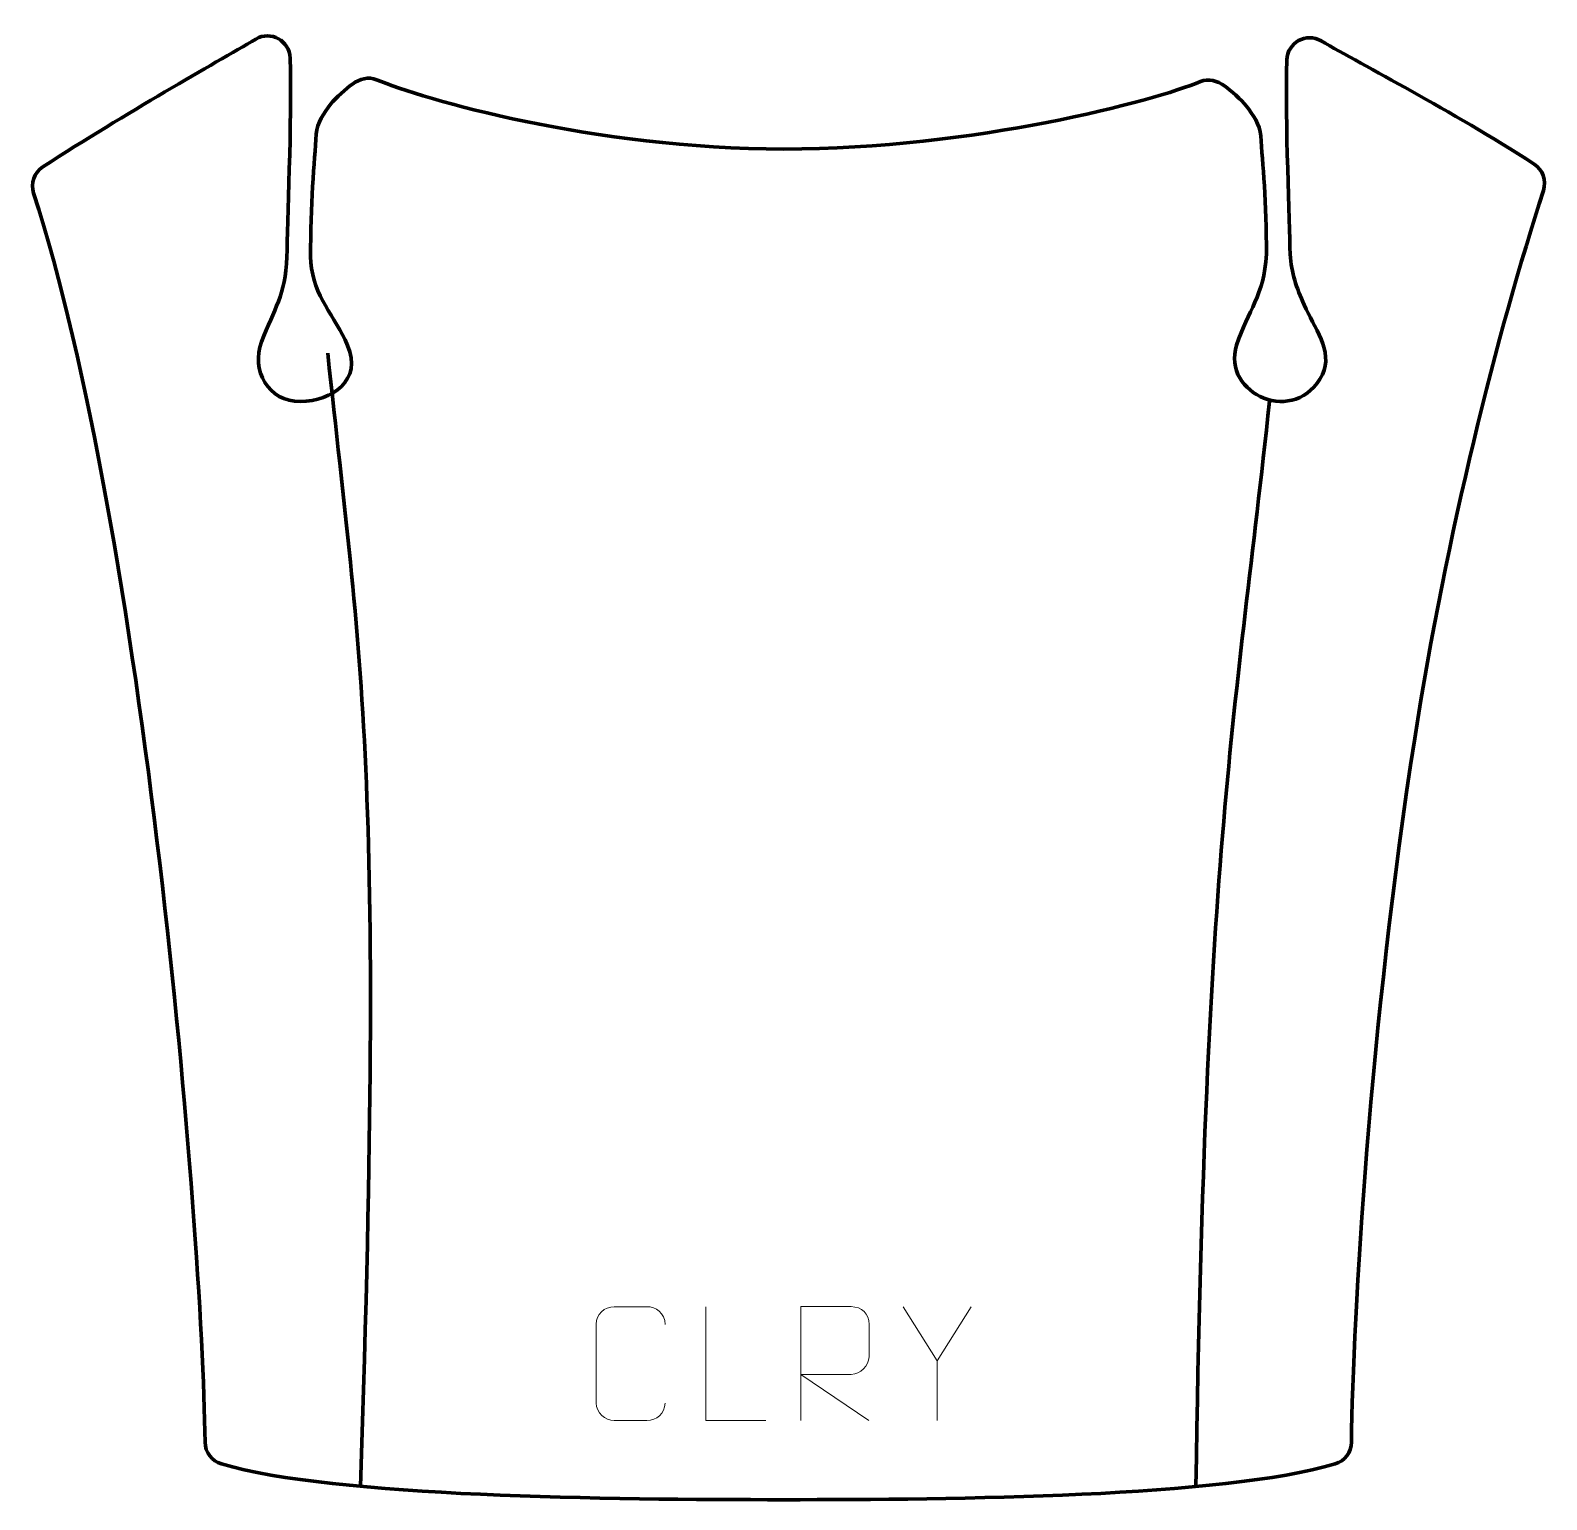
# Model space of a CAD drawing. Header units: millimetres. Extents: x -166 to 166, y -160 to 162.
import ezdxf

# ---------------------------------------------------------------- set-up
doc = ezdxf.new("R2010")
doc.units = ezdxf.units.MM
doc.header["$MEASUREMENT"] = 0
doc.layers.add('layer 1', color=7, linetype='Continuous')
doc.layers.add('layer 2', color=7, linetype='Continuous')

msp = doc.modelspace()

# ---------------------------------------------------------------- linework, layer by layer
at = {"layer": 'layer 1', "color": 12, "lineweight": 200}
msp.add_open_spline([(-1, 135.6932), (40.8578, 135.6932), (80.3393, 146.3161), (90.307, 150.4859), (90.307, 150.4859), (92.1058, 151.2384), (94.0119, 150.6676), (95.6057, 149.5394), (95.6057, 149.5394), (96.9495, 148.5876), (99.3349, 146.4314), (100.3139, 145.1759), (100.3139, 145.1759), (101.8718, 143.1781), (103.3122, 141.0957), (103.5122, 138.5631), (103.5122, 138.5631), (103.9796, 132.6311), (104.7705, 123.9285), (104.7705, 112.6184), (104.7705, 112.6184), (104.2737, 103.2922), (100.7152, 100.5238), (98.2333, 92.6993), (98.2333, 92.6993), (94.8047, 81.8906), (111.3715, 74.6652), (117.0497, 86.2817), (117.0497, 86.2817), (119.4901, 91.274), (115.1577, 96.726), (113.0395, 101.4942), (113.0395, 101.4942), (111.3407, 105.3183), (110.245, 108.422), (109.95, 112.6339), (109.95, 112.6339), (109.95, 119.7449), (108.8021, 141.4199), (109.2543, 155.2322), (109.2543, 155.2322), (109.3792, 159.0365), (113.4905, 161.3261), (116.7586, 159.4147), (116.7586, 159.4147), (126.2374, 153.8708), (144.8754, 144.3769), (163.4435, 132.4039), (163.4435, 132.4039), (165.3612, 131.1671), (166.2103, 128.7813), (165.503, 126.6011), (165.503, 126.6011), (155.4139, 95.5108), (144.2443, 51.1388), (137.2794, 6.4422), (137.2794, 6.4422), (127.4975, -56.3304), (123.7729, -119.7429), (123.4043, -147.9034), (123.4043, -147.9034), (123.3757, -150.1044), (121.9296, -152.0362), (119.8331, -152.6574), (119.8331, -152.6574), (95.2064, -159.9557), (36.6629, -160.5), (-1, -160.5), (-1, -160.5), (-38.6632, -160.5), (-99.7064, -159.9557), (-124.3331, -152.6574), (-124.3331, -152.6574), (-126.4297, -152.0362), (-127.8754, -150.1044), (-127.9043, -147.9034), (-127.9043, -147.9034), (-128.5358, -99.6914), (-141.2442, 51.2425), (-165.503, 125.9968), (-165.503, 125.9968), (-166.2103, 128.177), (-165.3612, 130.5628), (-163.4431, 131.7993), (-163.4431, 131.7993), (-144.8754, 143.7722), (-126.2374, 154.2684), (-116.7586, 159.8123), (-116.7586, 159.8123), (-113.4909, 161.7237), (-109.3792, 159.4341), (-109.2543, 155.6298), (-109.2543, 155.6298), (-108.8021, 141.8175), (-109.95, 119.1406), (-109.95, 112.0296), (-109.95, 112.0296), (-110.3497, 103.4615), (-112.7023, 100.8026), (-115.5284, 93.3928), (-115.5284, 93.3928), (-117.861, 87.2766), (-114.0612, 80.2152), (-107.0102, 80.3145), (-107.0102, 80.3145), (-100.0469, 80.4125), (-93.3632, 85.0081), (-96.6498, 92.6272), (-96.6498, 92.6272), (-99.4408, 99.0977), (-104.1691, 103.3832), (-104.687, 110.815), (-104.687, 110.815), (-104.687, 110.815), (-104.7705, 112.0137), (-104.7705, 112.0137), (-104.7705, 112.0137), (-104.7705, 123.3238), (-103.9796, 133.0287), (-103.5122, 138.9607), (-103.5122, 138.9607), (-103.3125, 141.4929), (-101.8721, 143.5754), (-100.3143, 145.5735), (-100.3143, 145.5735), (-99.3349, 146.829), (-96.9498, 148.9852), (-95.6057, 149.937), (-95.6057, 149.937), (-94.0122, 151.0652), (-92.1058, 151.636), (-90.307, 150.8835), (-90.307, 150.8835), (-80.3396, 146.7137), (-42.858, 135.6932), (-1, 135.6932)], degree=3, knots=[0, 0, 0, 0, 0.02857143, 0.02857143, 0.02857143, 0.02857143, 0.05714286, 0.05714286, 0.05714286, 0.05714286, 0.08571429, 0.08571429, 0.08571429, 0.08571429, 0.11428571, 0.11428571, 0.11428571, 0.11428571, 0.14285714, 0.14285714, 0.14285714, 0.14285714, 0.17142857, 0.17142857, 0.17142857, 0.17142857, 0.2, 0.2, 0.2, 0.2, 0.22857143, 0.22857143, 0.22857143, 0.22857143, 0.25714286, 0.25714286, 0.25714286, 0.25714286, 0.28571429, 0.28571429, 0.28571429, 0.28571429, 0.31428571, 0.31428571, 0.31428571, 0.31428571, 0.34285714, 0.34285714, 0.34285714, 0.34285714, 0.37142857, 0.37142857, 0.37142857, 0.37142857, 0.4, 0.4, 0.4, 0.4, 0.42857143, 0.42857143, 0.42857143, 0.42857143, 0.45714286, 0.45714286, 0.45714286, 0.45714286, 0.48571429, 0.48571429, 0.48571429, 0.48571429, 0.51428571, 0.51428571, 0.51428571, 0.51428571, 0.54285714, 0.54285714, 0.54285714, 0.54285714, 0.57142857, 0.57142857, 0.57142857, 0.57142857, 0.6, 0.6, 0.6, 0.6, 0.62857143, 0.62857143, 0.62857143, 0.62857143, 0.65714286, 0.65714286, 0.65714286, 0.65714286, 0.68571429, 0.68571429, 0.68571429, 0.68571429, 0.71428571, 0.71428571, 0.71428571, 0.71428571, 0.74285714, 0.74285714, 0.74285714, 0.74285714, 0.77142857, 0.77142857, 0.77142857, 0.77142857, 0.8, 0.8, 0.8, 0.8, 0.82857143, 0.82857143, 0.82857143, 0.82857143, 0.85714286, 0.85714286, 0.85714286, 0.85714286, 0.88571429, 0.88571429, 0.88571429, 0.88571429, 0.91428571, 0.91428571, 0.91428571, 0.91428571, 0.94285714, 0.94285714, 0.94285714, 0.94285714, 1, 1, 1, 1], dxfattribs=at)
at = {"layer": 'layer 1', "color": 250, "lineweight": 9}
for points, knots in [([(-27.041, -139.3092), (-27.1833, -141.6326), (-28.8909, -143.1122), (-31.0777, -143.123), (-31.0777, -143.123), (-33.4519, -143.1226), (-35.8261, -143.1226), (-38.1999, -143.123), (-38.1999, -143.123), (-40.1599, -143.2284), (-42.1678, -141.3439), (-42.1564, -139.3266), (-42.1564, -139.3266), (-42.156, -133.5565), (-42.156, -127.7868), (-42.1564, -122.0175), (-42.1564, -122.0175), (-42.1521, -119.8794), (-40.3737, -118.1602), (-38.1822, -118.1737), (-38.1822, -118.1737), (-35.8143, -118.1737), (-33.446, -118.1737), (-31.0777, -118.1737), (-31.0777, -118.1737), (-29.0957, -118.1382), (-27.0681, -119.6297), (-27.041, -122.0673)], [0, 0, 0, 0, 0.125, 0.125, 0.125, 0.125, 0.25, 0.25, 0.25, 0.25, 0.375, 0.375, 0.375, 0.375, 0.5, 0.5, 0.5, 0.5, 0.625, 0.625, 0.625, 0.625, 0.75, 0.75, 0.75, 0.75, 1, 1, 1, 1]), ([(-4.9685, -143.1273), (-4.9685, -143.1273), (-18.1527, -143.1273), (-18.1527, -143.1273), (-18.1527, -143.1273), (-18.1527, -143.1273), (-18.1527, -118.1737), (-18.1527, -118.1737)], [0, 0, 0, 0, 0.33333333, 0.33333333, 0.33333333, 0.33333333, 1, 1, 1, 1]), ([(2.7205, -143.1235), (2.7205, -143.1235), (2.7205, -118.17), (2.7205, -118.17), (2.7205, -118.17), (6.3805, -118.17), (10.0413, -118.17), (13.7018, -118.17), (13.7018, -118.17), (16.0693, -118.2077), (17.6548, -119.6977), (17.6507, -122.0641), (17.6507, -122.0641), (17.6503, -124.0996), (17.6503, -127.159), (17.6507, -129.195), (17.6507, -129.195), (17.6441, -131.0705), (15.7988, -133.0123), (13.7529, -133.0314), (13.7529, -133.0314), (13.7529, -133.0314), (2.7205, -133.0314), (2.7205, -133.0314), (2.7205, -133.0314), (2.7205, -133.0314), (17.6412, -143.1235), (17.6412, -143.1235)], [0, 0, 0, 0, 0.125, 0.125, 0.125, 0.125, 0.25, 0.25, 0.25, 0.25, 0.375, 0.375, 0.375, 0.375, 0.5, 0.5, 0.5, 0.5, 0.625, 0.625, 0.625, 0.625, 0.75, 0.75, 0.75, 0.75, 1, 1, 1, 1]), ([(40.0332, -118.1736), (40.0332, -118.1736), (32.5778, -130.0723), (32.5778, -130.0723), (32.5778, -130.0723), (32.5778, -130.0723), (32.5786, -143.1272), (32.5786, -143.1272)], [0, 0, 0, 0, 0.33333333, 0.33333333, 0.33333333, 0.33333333, 1, 1, 1, 1])]:
    msp.add_open_spline(points, degree=3, knots=knots, dxfattribs=at)
msp.add_open_spline([(32.5778, -130.0723), (32.5778, -130.0723), (25.1241, -118.1736), (25.1241, -118.1736)], degree=3, dxfattribs=at)
at = {"layer": 'layer 2', "color": 142, "lineweight": 200}
for points in [[(-101.0222, 90.9325), (-93.6389, 21.9743), (-88.5522, -0.3142), (-93.8276, -157.6418)], [(105.4609, 80.4003), (98.0776, 11.4421), (91.3937, -17.0778), (89.3275, -157.6417)]]:
    msp.add_open_spline(points, degree=3, dxfattribs=at)

doc.saveas('drawing.dxf')
